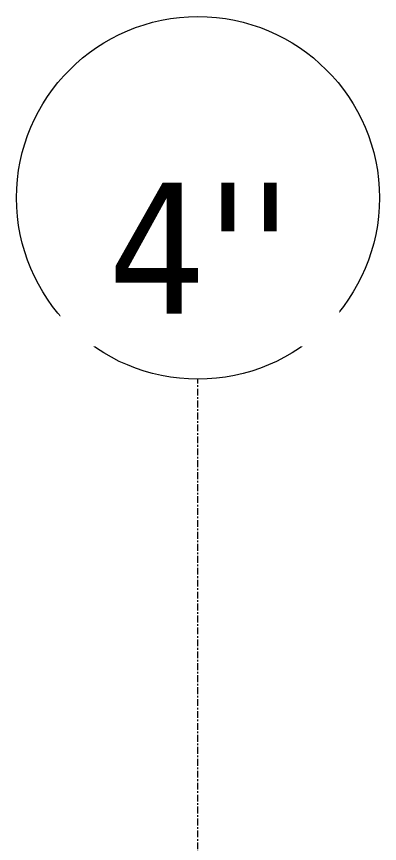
# Model space of a CAD drawing. Header units: millimetres. Extents: x 42313 to 135642, y -5392 to 75500.
# Drawn here: x 77458 to 78133, y 73960 to 75499 of the extents above; entities that cross this region are included whole.
import ezdxf

# ---------------------------------------------------------------- set-up
doc = ezdxf.new("R2010")
doc.units = ezdxf.units.MM
doc.linetypes.add('Grid Line', pattern=[22.225, 12.7, -3.175, 3.175, -3.175])
doc.layers.add('S-GRID-1', color=1, linetype='Grid Line', lineweight=9)
doc.layers.add('S-GRID-IDEN', color=1, linetype='Continuous', lineweight=9)
doc.styles.add('Tahoma_B', font='tahomabd.ttf', dxfattribs={"height": 243.75})

# ---------------------------------------------------------------- blocks, each defined once
blk = doc.blocks.new('Grid - M_Grid Head - Circle-353313-TKCS_RAMP DỐC 1 - MẶT BẰNG TẦNG 1')
at = {"layer": 'S-GRID-IDEN'}
blk.add_circle((0, 0), 4.5, dxfattribs=at)

msp = doc.modelspace()

# ---------------------------------------------------------------- linework, layer by layer
at = {"layer": 'S-GRID-1'}
msp.add_line((77795.8, 72948.8), (77795.8, 74823.8), dxfattribs=at)

# ---------------------------------------------------------------- block references
at = {"layer": 'S-GRID-IDEN', "xscale": 74.99999999999996, "yscale": 74.99999999999996, "zscale": 74.99999999999996}
msp.add_blockref('Grid - M_Grid Head - Circle-353313-TKCS_RAMP DỐC 1 - MẶT BẰNG TẦNG 1', (77795.8, 75161.3), dxfattribs=at)

# ---------------------------------------------------------------- next in the draw order: texts
at = {"layer": 'S-GRID-IDEN', "insert": (77799.3, 75067.7), "char_height": 243.75, "width": 396.75, "attachment_point": 5, "line_spacing_factor": 0.996129, "style": 'Tahoma_B', "bg_fill": 3, "box_fill_scale": 1.25, "bg_fill_color": 256, "bg_fill_true_color": 13158600, "bg_fill_transparency": 0}
msp.add_mtext("\\pt952.49944,1904.99888,2857.50075,3810.00019,4762.49962,5714.99906,6667.50094,7620.00037,8572.49981,9524.99925,10477.50113,11430.00056,12382.5,13334.99944,14287.49888,15240.00075,16192.50019,17144.99963,18097.49906,19050.00094,20002.50038,20954.99981,21907.49925,22860.00113,23812.50056,24765,25717.49944,26669.99887,27622.50075,28575.00019,29527.49963,30479.99906;4''", dxfattribs=at)

doc.saveas('drawing.dxf')
